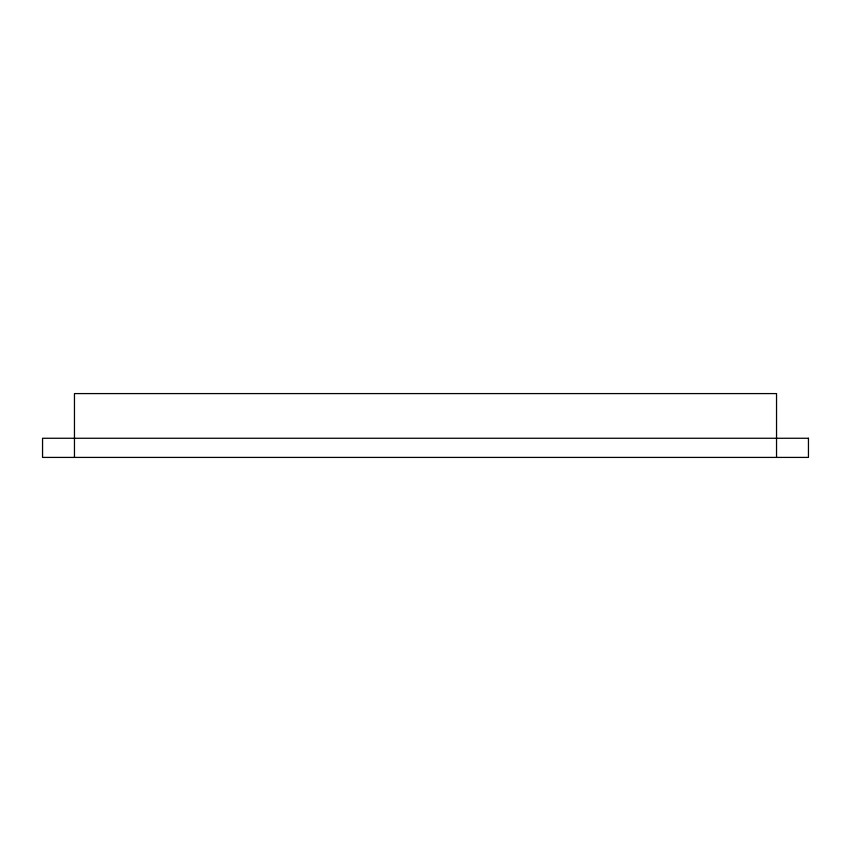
<?xml version="1.0" encoding="UTF-8"?>
<svg xmlns="http://www.w3.org/2000/svg" width="851" height="851" viewBox="0 0 851 851"><rect width="100%" height="100%" fill="white"/><g stroke="black" fill="none" stroke-linecap="round" stroke-linejoin="round"><path stroke-width="1.28" d="M776.538 457.412L776.538 393.587L74.462 393.587L74.462 457.412M808.45 438.265L42.55 438.265L42.55 457.412L808.45 457.412L808.45 438.265"/></g></svg>
